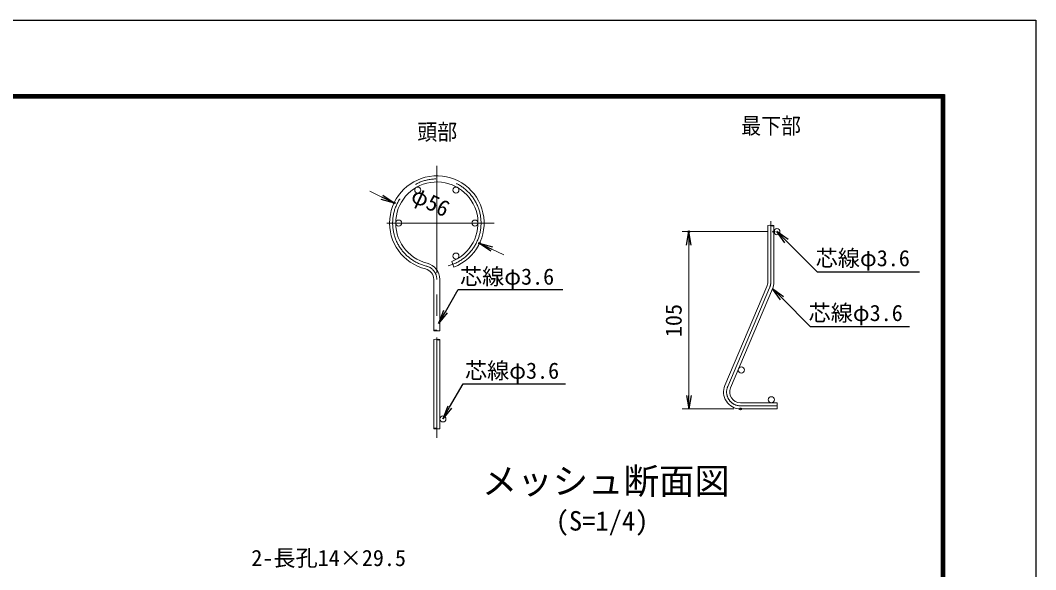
# Model space of a CAD drawing. Units: millimetres, scale not verified, with parts at other scales. Extents: x -4200 to 4200, y -2970 to 2970.
# Drawn here: x 1191 to 4200, y 1343 to 2970 of the extents above; entities that cross this region are included whole.
import ezdxf
from ezdxf.enums import TextEntityAlignment as Align

# ---------------------------------------------------------------- set-up
doc = ezdxf.new("R2010")
doc.units = ezdxf.units.MM
doc.header["$LTSCALE"] = 10
doc.header["$PDMODE"] = 32
doc.header["$PDSIZE"] = 5
doc.linetypes.add('USER1', pattern=[50.8, 31.75, -6.35, 6.35, -6.35])
for name, color, linetype, lineweight in [('0-0_D-STR-DIM', 7, 'Continuous', 13), ('0-2_D-BMK', 2, 'USER1', 13), ('0-4_D-STR2', 7, 'Continuous', 13), ('0-5_0', 7, 'Continuous', 25), ('0-6_Defpoints', 7, 'Continuous', 25), ('0-7_D-STR-TXT', 7, 'Continuous', 25), ('0-D_D-TTL', 7, 'Continuous', 25)]:
    doc.layers.add(name, color=color, linetype=linetype, lineweight=lineweight)
doc.layers.add('0-8_D-TTL-TXT', color=7, linetype='Continuous')
doc.styles.add('ＭＳ ゴシック', font='')
doc.styles.get('ＭＳ ゴシック').set_extended_font_data('MS Gothic')

# ---------------------------------------------------------------- blocks, each defined once
blk = doc.blocks.new('_Open')
at = {"layer": '0-5_0'}
blk.add_line((-10, 1.667), (0, 0), dxfattribs=at)
blk.add_lwpolyline([(-10, -1.667), (0, 0), (-10, 0)], dxfattribs=at)
blk = doc.blocks.new('MLeader7')
at = {"layer": '0-7_D-STR-TXT'}
blk.add_line((2456.55, 2103.56), (2430.78, 2072.25), dxfattribs=at)
for points in [[(2450.78, 2106.89), (2488.76, 2172.67), (2792.09, 2172.67), (2799.29, 2172.67)], [(2445.01, 2110.22), (2430.78, 2072.25), (2450.78, 2106.89)]]:
    blk.add_lwpolyline(points, dxfattribs=at)
blk = doc.blocks.new('MLeader8')
at = {"layer": '0-7_D-STR-TXT'}
blk.add_line((2469.34, 1820.59), (2443.57, 1789.28), dxfattribs=at)
for points in [[(2463.57, 1823.93), (2503.42, 1892.95), (2800.06, 1892.95), (2807.26, 1892.95)], [(2457.79, 1827.26), (2443.57, 1789.28), (2463.57, 1823.93)]]:
    blk.add_lwpolyline(points, dxfattribs=at)
blk = doc.blocks.new('MLeader9')
at = {"layer": '0-7_D-STR-TXT'}
blk.add_line((3456.89, 2310.96), (3433.32, 2343.96), dxfattribs=at)
for points in [[(3466.32, 2320.39), (3433.32, 2343.96), (3461.61, 2315.68)], [(3461.61, 2315.68), (3552.35, 2224.94), (3849.27, 2224.94), (3856.47, 2224.94)]]:
    blk.add_lwpolyline(points, dxfattribs=at)
blk = doc.blocks.new('MLeader10')
at = {"layer": '0-7_D-STR-TXT'}
blk.add_line((3443.92, 2141.73), (3420.35, 2174.72), dxfattribs=at)
for points in [[(3453.35, 2151.15), (3420.35, 2174.72), (3448.63, 2146.44)], [(3448.63, 2146.44), (3531.67, 2063.4), (3818.74, 2063.4), (3825.94, 2063.4)]]:
    blk.add_lwpolyline(points, dxfattribs=at)

msp = doc.modelspace()

# ---------------------------------------------------------------- linework, layer by layer
at = {"layer": '0-0_D-STR-DIM'}
for p, q in [((2262.92, 2446.4), (2226.78, 2463.54)), ((3404.32, 2343.96), (3152.34, 2343.96)), ((2588.21, 2292.17), (2624.36, 2275.03)), ((3172.34, 1858.96), (3172.34, 2303.96)), ((3305.32, 1818.96), (3152.34, 1818.96))]:
    msp.add_line(p, q, dxfattribs=at)
at = {"layer": '0-2_D-BMK'}
for p, q in [((2425.57, 2538.78), (2425.57, 1733.2)), ((2595.07, 2369.28), (2256.07, 2369.28)), ((3415.32, 2194.26), (3415.32, 2374.63)), ((3287.58, 1884.98), (3412.07, 2178.24)), ((3434.32, 1827.96), (3325.32, 1827.96))]:
    msp.add_line(p, q, dxfattribs=at)
for centre, radius, start, end in [((2425.57, 2369.28), 131, 284.7, 256.20952), ((2384.57, 2202.24), 41, 0, 76.20952), ((3374.32, 2194.26), 41, 337, 0), ((3325.32, 1868.96), 41, 157, 270)]:
    msp.add_arc(centre, radius, start, end, dxfattribs=at)
at = {"layer": '0-4_D-STR2'}
for p, q in [((3406.32, 2194.26), (3406.32, 2361.68)), ((3424.32, 2194.26), (3424.32, 2361.68)), ((2469.79, 2255.58), (2476.31, 2238.8)), ((2416.57, 2202.24), (2416.57, 2051.06)), ((2434.57, 2202.24), (2434.57, 2050.97)), ((3279.3, 1888.5), (3403.78, 2181.76)), ((3295.87, 1881.47), (3420.35, 2174.72)), ((2416.57, 2024.07), (2416.57, 1760.5)), ((2434.57, 2024.07), (2434.57, 1760.5)), ((3434.32, 1836.96), (3325.32, 1836.96)), ((3434.32, 1836.96), (3434.32, 1818.96)), ((3434.32, 1818.96), (3325.32, 1818.96))]:
    msp.add_line(p, q, dxfattribs=at)
for centre in [(2369.07, 2467.15), (2482.07, 2467.15), (2312.57, 2369.28), (2538.57, 2369.28), (3433.32, 2343.96), (2482.07, 2271.42), (3327.98, 1934.09), (3416.82, 1845.96), (2443.57, 1789.28)]:
    msp.add_circle(centre, 9, dxfattribs=at)
for centre, radius, start, end in [((2425.57, 2369.28), 140, 291.25, 256.20952), ((2425.57, 2369.28), 122, 291.25, 256.20952), ((2384.57, 2202.24), 32, 0, 76.20952), ((2384.57, 2202.24), 50, 0, 76.20952), ((3374.32, 2194.26), 32, 337, 0), ((3374.32, 2194.26), 50, 337, 0), ((3325.32, 1868.96), 50, 157, 270), ((3325.32, 1868.96), 32, 157, 270)]:
    msp.add_arc(centre, radius, start, end, dxfattribs=at)
for centre, major_axis, start_param in [((3410.84, 2361.6), (-4.5, 0), 3.2194146), ((2430.07, 2051.06), (4.5, 0), 3.1415927), ((2421.08, 2023.99), (-4.5, 0), 3.2194146), ((2430.03, 1760.64), (4.5, 0), 3.2194146)]:
    msp.add_ellipse(centre, major_axis=major_axis, ratio=0.246642, start_param=start_param, end_param=6.2053633, dxfattribs=at)
for centre, major_axis in [((3419.84, 2361.6), (-4.5, 0)), ((2421.07, 2051.06), (4.5, 0)), ((2430.08, 2023.99), (-4.5, 0)), ((2421.03, 1760.64), (4.5, 0))]:
    msp.add_ellipse(centre, major_axis=major_axis, ratio=0.246642, dxfattribs=at)
at = {"layer": '0-6_Defpoints'}
for p in [(2299.07, 2429.26), (3172.34, 2343.96), (3424.32, 2343.96), (2552.07, 2309.31), (3325.32, 1818.96)]:
    msp.add_point(p, dxfattribs=at)
at = {"layer": '0-D_D-TTL', "color": 2}
msp.add_lwpolyline([(-4199.62, 2970), (4200.38, 2970), (4200.38, -2970), (-4199.62, -2970)], close=True, dxfattribs=at)
at = {"layer": '0-D_D-TTL'}
for points in [[(-3929.62, 2750), (3930.38, 2750), (3930.38, -2750), (-3929.62, -2750)], [(-3927.12, 2747.5), (3927.88, 2747.5), (3927.88, -2747.5), (-3927.12, -2747.5)], [(-3924.62, 2745), (3925.38, 2745), (3925.38, -2745), (-3924.62, -2745)], [(-3922.12, 2742.5), (3922.88, 2742.5), (3922.88, -2742.5), (-3922.12, -2742.5)], [(-3919.62, 2740), (3920.38, 2740), (3920.38, -2740), (-3919.62, -2740)]]:
    msp.add_lwpolyline(points, close=True, dxfattribs=at)

# ---------------------------------------------------------------- block references
at = {"layer": '0-0_D-STR-DIM', "xscale": 4, "yscale": 4}
for p, rotation in [((2299.07, 2429.26), 334.63247), ((3172.34, 2343.96), 90), ((2552.07, 2309.31), 154.63247), ((3172.34, 1818.96), 270)]:
    msp.add_blockref('_Open', p, dxfattribs=dict(at, rotation=rotation))
at = {"layer": '0-7_D-STR-TXT'}
for name in ['MLeader9', 'MLeader7', 'MLeader10', 'MLeader8']:
    msp.add_blockref(name, (0, 0), dxfattribs=at)

# ---------------------------------------------------------------- texts
at = {"layer": '0-0_D-STR-DIM', "style": 'ＭＳ ゴシック'}
for s, rotation, p in [('φ56', 334.632, (2338.27, 2422.21)), ('105', 90, (3165.59, 2031.46))]:
    msp.add_text(s, height=48.09, rotation=rotation, dxfattribs=at).set_placement(p, align=Align.BOTTOM_LEFT)
at = {"layer": '0-7_D-STR-TXT', "style": 'ＭＳ ゴシック', "width": 0.9}
for s, p in [('最下部', (3327.5, 2618.82)), ('頭部', (2367.79, 2600.95))]:
    msp.add_text(s, height=48.09, dxfattribs=at).set_placement(p, align=Align.BOTTOM_LEFT)
at = {"layer": '0-7_D-STR-TXT', "style": 'ＭＳ ゴシック'}
for s, p in [('芯線φ3.6', (3548.32, 2227)), ('芯線φ3.6', (2494.19, 2172.45)), ('芯線φ3.6', (3527.34, 2064.67)), ('芯線φ3.6', (2508.92, 1893.69)), ('2-長孔14×29.5', (1875.74, 1338.82))]:
    msp.add_text(s, height=48.09, dxfattribs=at).set_placement(p, align=Align.BOTTOM_LEFT)
at = {"layer": '0-8_D-TTL-TXT', "style": 'ＭＳ ゴシック'}
for s, height, p in [('メッシュ断面図', 76.98, (2558.85, 1543.6)), ('(S=1/4)', 57.7, (2777.83, 1441.08))]:
    msp.add_text(s, height=height, dxfattribs=at).set_placement(p, align=Align.BOTTOM_LEFT)

doc.saveas('drawing.dxf')
